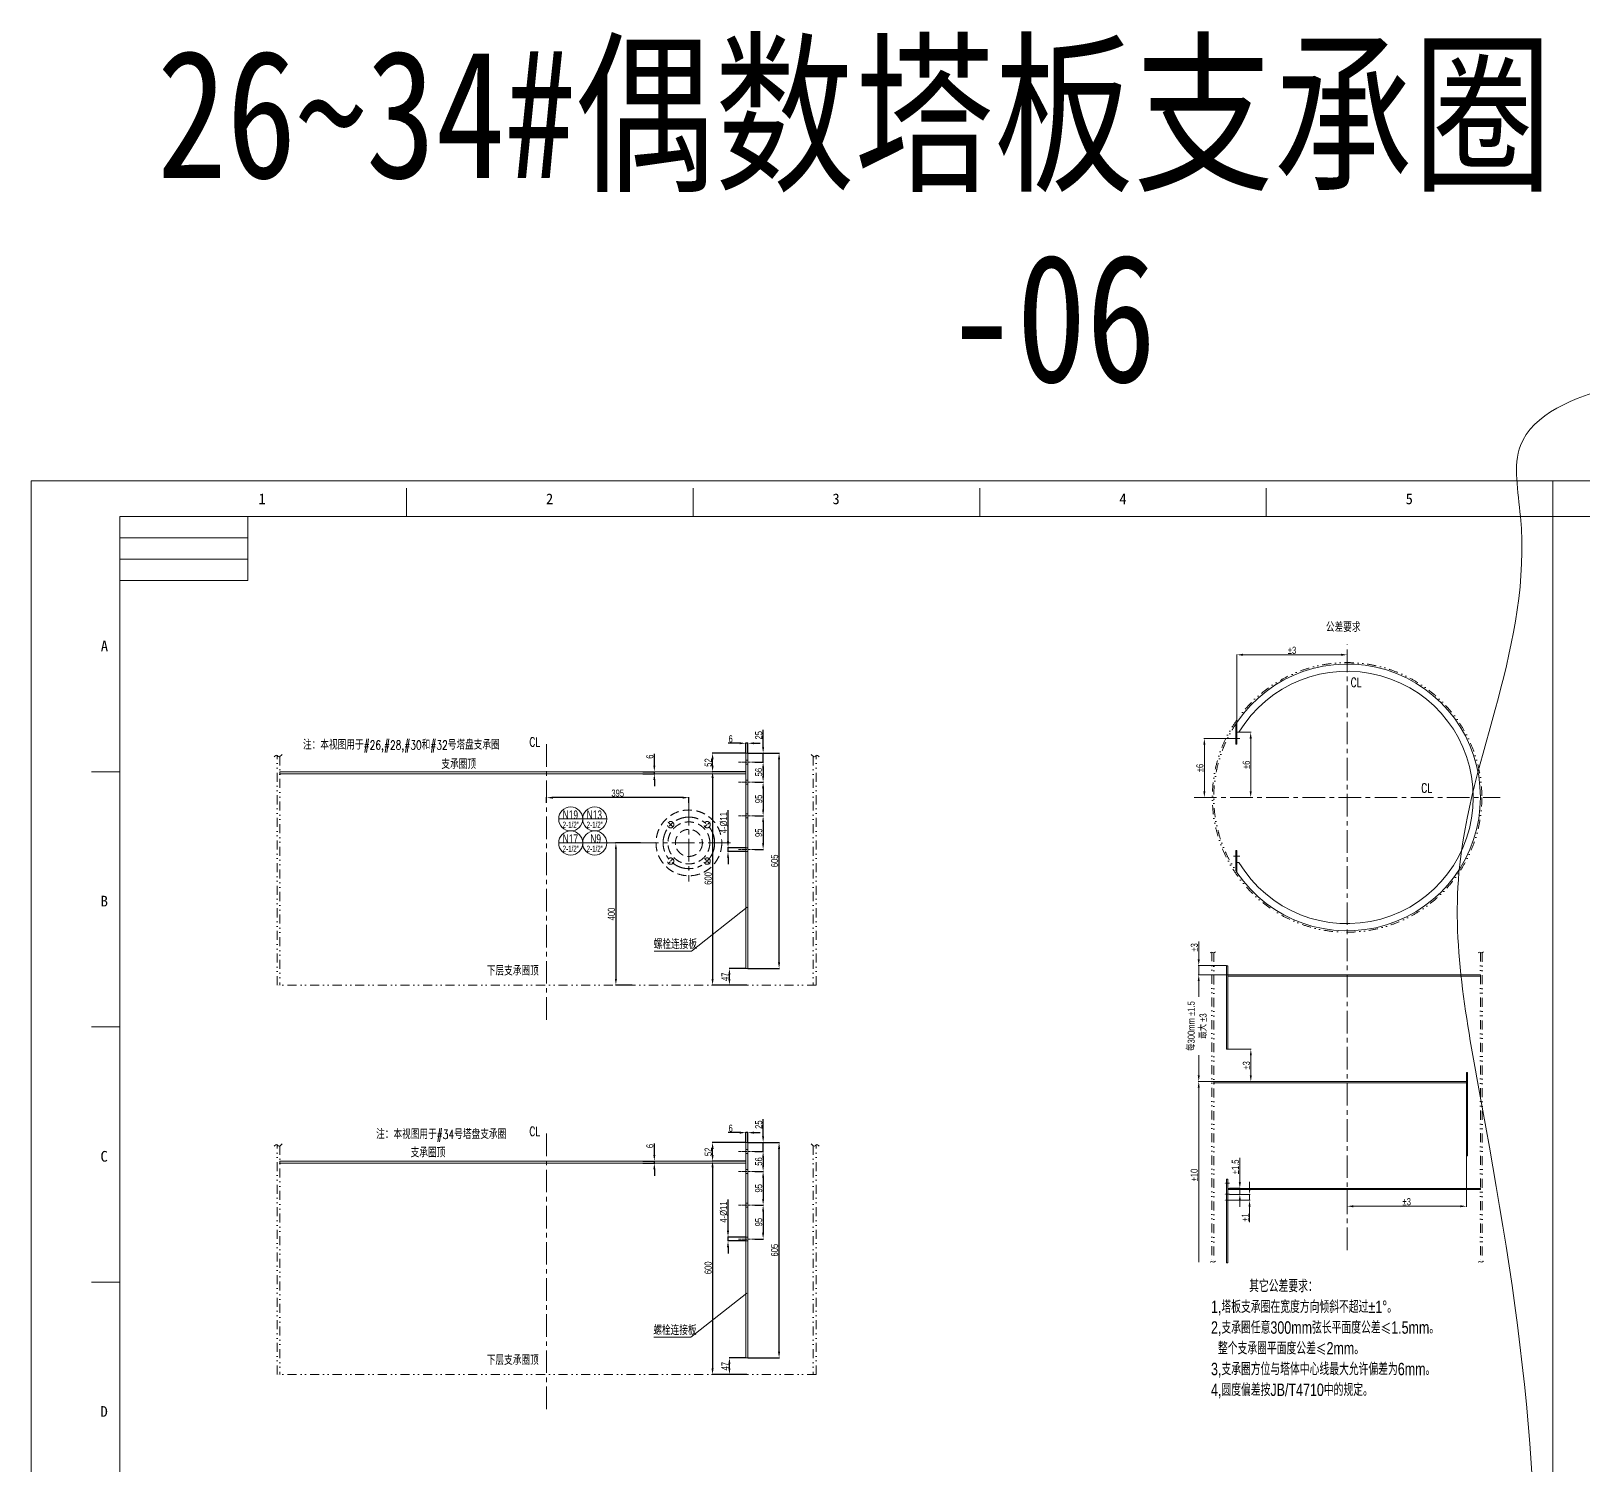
# Model space of a CAD drawing. Header units: millimetres. Extents: x 8160 to 405605, y -30951 to 80400.
# Drawn here: x 205958 to 223428, y 21852 to 37989 of the extents above; entities that cross this region are included whole.
import ezdxf

# ---------------------------------------------------------------- set-up
doc = ezdxf.new("R2010")
doc.units = ezdxf.units.MM
for name, pattern in [('CENTER', [50.8, 31.75, -6.35, 6.35, -6.35]), ('DIVIDE', [31.75, 12.7, -6.35, 0, -6.35, 0, -6.35]), ('HIDDEN', [9.525, 6.35, -3.175])]:
    doc.linetypes.add(name, pattern=pattern)
doc.layers.get('0').update_dxf_attribs({"lineweight": 13})
doc.layers.get('Defpoints').update_dxf_attribs({"lineweight": 13})
for name, color, linetype, lineweight in [('CENTER', 1, 'CENTER', 13), ('DIM', 7, 'Continuous', 13), ('DIVIDE', 3, 'DIVIDE', 13), ('HIDDEN', 6, 'HIDDEN', 13), ('PROFILE', 4, 'Continuous', 15), ('SEE', 2, 'Continuous', 13), ('table_o', 161, 'Continuous', 13)]:
    doc.layers.add(name, color=color, linetype=linetype, lineweight=lineweight)
doc.styles.add('HZ', font='txt.shx', dxfattribs={"width": 0.75, "bigfont": 'tcc_hzdx.shx'})
doc.styles.add('HZDX', font='tcc_simp.shx', dxfattribs={"width": 0.8, "height": 80, "bigfont": 'hzdx.shx'})
doc.styles.add('TCC', font='tcc_simp.shx', dxfattribs={"width": 0.75, "bigfont": 'tcc_hzdx.shx'})
doc.styles.add('图签', font='SimSun.ttf', dxfattribs={"height": 3})
doc.dimstyles.new('uni', dxfattribs={"dimtxt": 90, "dimasz": 70, "dimexe": 5, "dimexo": 0.625, "dimgap": 10, "dimtad": 1, "dimdec": 0, "dimdsep": 46, "dimtxsty": 'HZDX', "dimcen": 2.5, "dimadec": 0, "dimazin": 0, "dimtfac": 1, "dimtdec": 0, "dimtmove": 0, "dimatfit": 3, "dimfxl": 0, "dimarcsym": 0})

# ---------------------------------------------------------------- blocks, each defined once
blk = doc.blocks.new('*D138')
at = {"layer": 'Defpoints', "color": 0}
for p in [(213625, 29867), (213998, 29867), (214001, 29659)]:
    blk.add_point(p, dxfattribs=at)
at = {"layer": 'DIM', "color": 0, "lineweight": -2}
for p, q in [((213998, 29867), (213620, 29867)), ((213625, 29729), (213625, 29797)), ((214000, 29659), (213620, 29659))]:
    blk.add_line(p, q, dxfattribs=at)
at = {"layer": 'DIM', "color": 0}
for points in [[(213613, 29797), (213637, 29797), (213625, 29867)], [(213613, 29729), (213637, 29729), (213625, 29659)]]:
    blk.add_solid(points, dxfattribs=at)
at = {"layer": 'DIM', "color": 0, "insert": (213575, 29763), "char_height": 80, "attachment_point": 5, "rotation": 90, "style": 'HZDX'}
blk.add_mtext('52', dxfattribs=at)
blk = doc.blocks.new('*D136')
at = {"layer": 'Defpoints', "color": 0}
for p in [(213998, 29659), (213625, 27259), (213998, 27259)]:
    blk.add_point(p, dxfattribs=at)
at = {"layer": 'DIM', "color": 0, "lineweight": -2}
for p, q in [((213998, 29659), (213620, 29659)), ((213625, 29589), (213625, 27329)), ((213998, 27259), (213620, 27259))]:
    blk.add_line(p, q, dxfattribs=at)
at = {"layer": 'DIM', "color": 0}
for points in [[(213613, 29589), (213637, 29589), (213625, 29659)], [(213613, 27329), (213637, 27329), (213625, 27259)]]:
    blk.add_solid(points, dxfattribs=at)
at = {"layer": 'DIM', "color": 0, "insert": (213575, 28459), "char_height": 80, "attachment_point": 5, "rotation": 90, "style": 'HZDX'}
blk.add_mtext('600', dxfattribs=at)
blk = doc.blocks.new('*D139')
at = {"layer": 'Defpoints', "color": 0}
for p in [(214022, 29867), (214098, 29767), (214194, 29867)]:
    blk.add_point(p, dxfattribs=at)
at = {"layer": 'DIM', "color": 0, "lineweight": -2}
for p, q in [((214194, 29937), (214194, 30131)), ((214023, 29867), (214199, 29867)), ((214099, 29767), (214199, 29767)), ((214194, 29767), (214194, 29867)), ((214194, 29697), (214194, 29627))]:
    blk.add_line(p, q, dxfattribs=at)
at = {"layer": 'DIM', "color": 0}
for points in [[(214182, 29937), (214205, 29937), (214194, 29867)], [(214182, 29697), (214205, 29697), (214194, 29767)]]:
    blk.add_solid(points, dxfattribs=at)
at = {"layer": 'DIM', "color": 0, "insert": (214144, 30069), "char_height": 80, "attachment_point": 5, "rotation": 90, "style": 'HZDX'}
blk.add_mtext('25', dxfattribs=at)
blk = doc.blocks.new('*D140')
at = {"layer": 'Defpoints', "color": 0}
for p in [(214098, 29767), (214098, 29543), (214194, 29543)]:
    blk.add_point(p, dxfattribs=at)
at = {"layer": 'DIM', "color": 0, "lineweight": -2}
for p, q in [((214099, 29767), (214199, 29767)), ((214099, 29543), (214199, 29543)), ((214194, 29697), (214194, 29613))]:
    blk.add_line(p, q, dxfattribs=at)
at = {"layer": 'DIM', "color": 0}
for points in [[(214182, 29697), (214205, 29697), (214194, 29767)], [(214182, 29613), (214205, 29613), (214194, 29543)]]:
    blk.add_solid(points, dxfattribs=at)
at = {"layer": 'DIM', "color": 0, "insert": (214144, 29655), "char_height": 80, "attachment_point": 5, "rotation": 90, "style": 'HZDX'}
blk.add_mtext('56', dxfattribs=at)
blk = doc.blocks.new('*D141')
at = {"layer": 'Defpoints', "color": 0}
for p in [(214098, 29543), (214098, 29163), (214194, 29163)]:
    blk.add_point(p, dxfattribs=at)
at = {"layer": 'DIM', "color": 0, "lineweight": -2}
for p, q in [((214099, 29543), (214199, 29543)), ((214194, 29473), (214194, 29233)), ((214099, 29163), (214199, 29163))]:
    blk.add_line(p, q, dxfattribs=at)
at = {"layer": 'DIM', "color": 0}
for points in [[(214182, 29473), (214205, 29473), (214194, 29543)], [(214182, 29233), (214205, 29233), (214194, 29163)]]:
    blk.add_solid(points, dxfattribs=at)
at = {"layer": 'DIM', "color": 0, "insert": (214144, 29353), "char_height": 80, "attachment_point": 5, "rotation": 90, "style": 'HZDX'}
blk.add_mtext('95', dxfattribs=at)
blk = doc.blocks.new('*D142')
at = {"layer": 'Defpoints', "color": 0}
for p in [(213799, 28805), (213998, 28805), (213998, 28761)]:
    blk.add_point(p, dxfattribs=at)
at = {"layer": 'DIM', "color": 0, "lineweight": -2}
for p, q in [((213799, 28875), (213799, 29227)), ((213998, 28805), (213794, 28805)), ((213998, 28761), (213794, 28761)), ((213799, 28761), (213799, 28805)), ((213799, 28691), (213799, 28621))]:
    blk.add_line(p, q, dxfattribs=at)
at = {"layer": 'DIM', "color": 0}
for points in [[(213787, 28875), (213810, 28875), (213799, 28805)], [(213787, 28691), (213810, 28691), (213799, 28761)]]:
    blk.add_solid(points, dxfattribs=at)
at = {"layer": 'DIM', "color": 0, "insert": (213749, 29086), "char_height": 80, "attachment_point": 5, "rotation": 90, "style": 'HZDX'}
blk.add_mtext('4-%%C11', dxfattribs=at)
blk = doc.blocks.new('*D143')
at = {"layer": 'Defpoints', "color": 0}
for p in [(212838, 29659), (212838, 29635), (212970, 29659)]:
    blk.add_point(p, dxfattribs=at)
at = {"layer": 'DIM', "color": 0, "lineweight": -2}
for p, q in [((212970, 29729), (212970, 29859)), ((212839, 29659), (212975, 29659)), ((212839, 29635), (212975, 29635)), ((212970, 29635), (212970, 29659)), ((212970, 29565), (212970, 29495))]:
    blk.add_line(p, q, dxfattribs=at)
at = {"layer": 'DIM', "color": 0}
for points in [[(212958, 29729), (212981, 29729), (212970, 29659)], [(212958, 29565), (212981, 29565), (212970, 29635)]]:
    blk.add_solid(points, dxfattribs=at)
at = {"layer": 'DIM', "color": 0, "insert": (212920, 29829), "char_height": 80, "attachment_point": 5, "rotation": 90, "style": 'HZDX'}
blk.add_mtext('6', dxfattribs=at)
blk = doc.blocks.new('*D144')
at = {"layer": 'Defpoints', "color": 0}
for p in [(214098, 29163), (214098, 28783), (214194, 28783)]:
    blk.add_point(p, dxfattribs=at)
at = {"layer": 'DIM', "color": 0, "lineweight": -2}
for p, q in [((214099, 29163), (214199, 29163)), ((214194, 29093), (214194, 28853)), ((214099, 28783), (214199, 28783))]:
    blk.add_line(p, q, dxfattribs=at)
at = {"layer": 'DIM', "color": 0}
for points in [[(214182, 29093), (214205, 29093), (214194, 29163)], [(214182, 28853), (214205, 28853), (214194, 28783)]]:
    blk.add_solid(points, dxfattribs=at)
at = {"layer": 'DIM', "color": 0, "insert": (214144, 28973), "char_height": 80, "attachment_point": 5, "rotation": 90, "style": 'HZDX'}
blk.add_mtext('95', dxfattribs=at)
blk = doc.blocks.new('*D151')
at = {"layer": 'Defpoints', "color": 0}
for p in [(213815, 27447), (213998, 27447), (214012, 27259)]:
    blk.add_point(p, dxfattribs=at)
at = {"layer": 'DIM', "color": 0, "lineweight": -2}
for p, q in [((213998, 27447), (213810, 27447)), ((214012, 27259), (213810, 27259)), ((213815, 27329), (213815, 27377))]:
    blk.add_line(p, q, dxfattribs=at)
at = {"layer": 'DIM', "color": 0}
for points in [[(213803, 27377), (213826, 27377), (213815, 27447)], [(213803, 27329), (213826, 27329), (213815, 27259)]]:
    blk.add_solid(points, dxfattribs=at)
at = {"layer": 'DIM', "color": 0, "insert": (213765, 27353), "char_height": 80, "attachment_point": 5, "rotation": 90, "style": 'HZDX'}
blk.add_mtext('47', dxfattribs=at)
blk = doc.blocks.new('*D153')
at = {"layer": 'Defpoints', "color": 0}
for p in [(214022, 29867), (214373, 29867), (214022, 27447)]:
    blk.add_point(p, dxfattribs=at)
at = {"layer": 'DIM', "color": 0, "lineweight": -2}
for p, q in [((214023, 29867), (214378, 29867)), ((214373, 27517), (214373, 29797)), ((214023, 27447), (214378, 27447))]:
    blk.add_line(p, q, dxfattribs=at)
at = {"layer": 'DIM', "color": 0}
for points in [[(214361, 29797), (214385, 29797), (214373, 29867)], [(214361, 27517), (214385, 27517), (214373, 27447)]]:
    blk.add_solid(points, dxfattribs=at)
at = {"layer": 'DIM', "color": 0, "insert": (214323, 28657), "char_height": 80, "attachment_point": 5, "rotation": 90, "style": 'HZDX'}
blk.add_mtext('605', dxfattribs=at)
blk = doc.blocks.new('*D172')
at = {"layer": 'Defpoints', "color": 0}
for p in [(213998, 29979), (213998, 29867), (214022, 29867)]:
    blk.add_point(p, dxfattribs=at)
at = {"layer": 'DIM', "color": 0, "lineweight": -2}
for p, q in [((213928, 29979), (213799, 29979)), ((213998, 29868), (213998, 29984)), ((214022, 29979), (213998, 29979)), ((214022, 29868), (214022, 29984)), ((214092, 29979), (214162, 29979))]:
    blk.add_line(p, q, dxfattribs=at)
at = {"layer": 'DIM', "color": 0}
for points in [[(213928, 29991), (213928, 29968), (213998, 29979)], [(214092, 29991), (214092, 29968), (214022, 29979)]]:
    blk.add_solid(points, dxfattribs=at)
at = {"layer": 'DIM', "color": 0, "insert": (213829, 30029), "char_height": 80, "attachment_point": 5, "style": 'HZDX'}
blk.add_mtext('6', dxfattribs=at)
blk = doc.blocks.new('*D698')
at = {"layer": 'Defpoints', "color": 0}
for p in [(88556, 9970), (89796, 9882), (88556, 9210)]:
    blk.add_point(p, dxfattribs=at)
at = {"layer": 'DIM', "color": 0, "lineweight": -2}
for p, q in [((88556, 9211), (88556, 9975)), ((89726, 9970), (88626, 9970)), ((89796, 9882), (89796, 9975))]:
    blk.add_line(p, q, dxfattribs=at)
at = {"layer": 'DIM', "color": 0}
for points in [[(88626, 9982), (88626, 9958), (88556, 9970)], [(89726, 9982), (89726, 9958), (89796, 9970)]]:
    blk.add_solid(points, dxfattribs=at)
at = {"layer": 'DIM', "color": 0, "insert": (89176, 10020), "char_height": 80, "attachment_point": 5, "style": 'HZDX'}
blk.add_mtext('%%p3', dxfattribs=at)
blk = doc.blocks.new('*D699')
at = {"layer": 'Defpoints', "color": 0}
for p in [(88579, 9098), (88579, 8366), (88711, 8366)]:
    blk.add_point(p, dxfattribs=at)
at = {"layer": 'DIM', "color": 0, "lineweight": -2}
for p, q in [((88580, 9098), (88716, 9098)), ((88711, 9028), (88711, 8436)), ((88580, 8366), (88716, 8366))]:
    blk.add_line(p, q, dxfattribs=at)
at = {"layer": 'DIM', "color": 0}
for points in [[(88699, 9028), (88723, 9028), (88711, 9098)], [(88699, 8436), (88723, 8436), (88711, 8366)]]:
    blk.add_solid(points, dxfattribs=at)
at = {"layer": 'DIM', "color": 0, "insert": (88661, 8732), "char_height": 80, "attachment_point": 5, "rotation": 90, "style": 'HZDX'}
blk.add_mtext('%%p6', dxfattribs=at)
blk = doc.blocks.new('*D700')
at = {"layer": 'Defpoints', "color": 0}
for p in [(88517, 9028), (88190, 8366), (88280, 8366)]:
    blk.add_point(p, dxfattribs=at)
at = {"layer": 'DIM', "color": 0, "lineweight": -2}
for p, q in [((88516, 9028), (88185, 9028)), ((88190, 8958), (88190, 8436)), ((88279, 8366), (88185, 8366))]:
    blk.add_line(p, q, dxfattribs=at)
at = {"layer": 'DIM', "color": 0}
for points in [[(88178, 8958), (88202, 8958), (88190, 9028)], [(88178, 8436), (88202, 8436), (88190, 8366)]]:
    blk.add_solid(points, dxfattribs=at)
at = {"layer": 'DIM', "color": 0, "insert": (88140, 8697), "char_height": 80, "attachment_point": 5, "rotation": 90, "style": 'HZDX'}
blk.add_mtext('%%p6', dxfattribs=at)
blk = doc.blocks.new('*D701')
at = {"layer": 'Defpoints', "color": 0}
for p in [(88127, 6474), (88441, 6474), (88453, 6370)]:
    blk.add_point(p, dxfattribs=at)
at = {"layer": 'DIM', "color": 0, "lineweight": -2}
for p, q in [((88127, 6544), (88127, 6745)), ((88440, 6474), (88122, 6474)), ((88127, 6370), (88127, 6474)), ((88452, 6370), (88122, 6370)), ((88127, 6300), (88127, 6230))]:
    blk.add_line(p, q, dxfattribs=at)
at = {"layer": 'DIM', "color": 0}
for points in [[(88115, 6544), (88138, 6544), (88127, 6474)], [(88115, 6300), (88138, 6300), (88127, 6370)]]:
    blk.add_solid(points, dxfattribs=at)
at = {"layer": 'DIM', "color": 0, "insert": (88077, 6679), "char_height": 80, "attachment_point": 5, "rotation": 90, "style": 'HZDX'}
blk.add_mtext('%%P3', dxfattribs=at)
blk = doc.blocks.new('*D702')
at = {"layer": 'Defpoints', "color": 0}
for p in [(88453, 6370), (88127, 5170), (88296, 5170)]:
    blk.add_point(p, dxfattribs=at)
at = {"layer": 'DIM', "color": 0, "lineweight": -2}
for p, q in [((88452, 6370), (88122, 6370)), ((88127, 6300), (88127, 6124)), ((88127, 5240), (88127, 5467)), ((88295, 5170), (88122, 5170))]:
    blk.add_line(p, q, dxfattribs=at)
at = {"layer": 'DIM', "color": 0}
for points in [[(88115, 6300), (88138, 6300), (88127, 6370)], [(88115, 5240), (88138, 5240), (88127, 5170)]]:
    blk.add_solid(points, dxfattribs=at)
at = {"layer": 'DIM', "color": 0, "insert": (88109, 5795), "char_height": 80, "attachment_point": 5, "rotation": 90, "style": 'HZDX'}
blk.add_mtext('每300mm %%P1.5\\P最大 %%p3', dxfattribs=at)
blk = doc.blocks.new('*D703')
at = {"layer": 'Defpoints', "color": 0}
for p in [(88453, 5534), (88453, 5170), (88713, 5170)]:
    blk.add_point(p, dxfattribs=at)
at = {"layer": 'DIM', "color": 0, "lineweight": -2}
for p, q in [((88454, 5534), (88718, 5534)), ((88713, 5464), (88713, 5240)), ((88454, 5170), (88718, 5170))]:
    blk.add_line(p, q, dxfattribs=at)
at = {"layer": 'DIM', "color": 0}
for points in [[(88701, 5464), (88724, 5464), (88713, 5534)], [(88701, 5240), (88724, 5240), (88713, 5170)]]:
    blk.add_solid(points, dxfattribs=at)
at = {"layer": 'DIM', "color": 0, "insert": (88663, 5352), "char_height": 80, "attachment_point": 5, "rotation": 90, "style": 'HZDX'}
blk.add_mtext('%%p3', dxfattribs=at)
blk = doc.blocks.new('*D704')
at = {"layer": 'Defpoints', "color": 0}
for p in [(91139, 4334), (89796, 3958), (91139, 3768)]:
    blk.add_point(p, dxfattribs=at)
at = {"layer": 'DIM', "color": 0, "lineweight": -2}
for p, q in [((91139, 4333), (91139, 3763)), ((89796, 3957), (89796, 3763)), ((89866, 3768), (91069, 3768))]:
    blk.add_line(p, q, dxfattribs=at)
at = {"layer": 'DIM', "color": 0}
for points in [[(89866, 3779), (89866, 3756), (89796, 3768)], [(91069, 3779), (91069, 3756), (91139, 3768)]]:
    blk.add_solid(points, dxfattribs=at)
at = {"layer": 'DIM', "color": 0, "insert": (90467, 3818), "char_height": 80, "attachment_point": 5, "style": 'HZDX'}
blk.add_mtext('%%p3', dxfattribs=at)
blk = doc.blocks.new('*D705')
at = {"layer": 'Defpoints', "color": 0}
for p in [(88473, 3970), (88473, 3902), (88589, 3970)]:
    blk.add_point(p, dxfattribs=at)
at = {"layer": 'DIM', "color": 0, "lineweight": -2}
for p, q in [((88589, 4040), (88589, 4313)), ((88473, 3970), (88594, 3970)), ((88473, 3902), (88594, 3902)), ((88589, 3902), (88589, 3970)), ((88589, 3832), (88589, 3762))]:
    blk.add_line(p, q, dxfattribs=at)
at = {"layer": 'DIM', "color": 0}
for points in [[(88577, 4040), (88601, 4040), (88589, 3970)], [(88577, 3832), (88601, 3832), (88589, 3902)]]:
    blk.add_solid(points, dxfattribs=at)
at = {"layer": 'DIM', "color": 0, "insert": (88539, 4211), "char_height": 80, "attachment_point": 5, "rotation": 90, "style": 'HZDX'}
blk.add_mtext('%%p1.5', dxfattribs=at)
blk = doc.blocks.new('*D697')
at = {"layer": 'Defpoints', "color": 0}
for p in [(88473, 3902), (88473, 3835), (88699, 3835)]:
    blk.add_point(p, dxfattribs=at)
at = {"layer": 'DIM', "color": 0, "lineweight": -2}
for p, q in [((88699, 3972), (88699, 4042)), ((88474, 3902), (88704, 3902)), ((88699, 3902), (88699, 3835)), ((88473, 3835), (88704, 3835)), ((88699, 3765), (88699, 3589))]:
    blk.add_line(p, q, dxfattribs=at)
at = {"layer": 'DIM', "color": 0}
for points in [[(88687, 3972), (88710, 3972), (88699, 3902)], [(88687, 3765), (88710, 3765), (88699, 3835)]]:
    blk.add_solid(points, dxfattribs=at)
at = {"layer": 'DIM', "color": 0, "insert": (88649, 3642), "char_height": 80, "attachment_point": 5, "rotation": 90, "style": 'HZDX'}
blk.add_mtext('%%p1', dxfattribs=at)
blk = doc.blocks.new('*D706')
at = {"layer": 'Defpoints', "color": 0}
for p in [(88296, 5170), (88127, 3139), (88296, 3139)]:
    blk.add_point(p, dxfattribs=at)
at = {"layer": 'DIM', "color": 0, "lineweight": -2}
for p, q in [((88295, 5170), (88122, 5170)), ((88127, 5100), (88127, 3139))]:
    blk.add_line(p, q, dxfattribs=at)
at = {"layer": 'DIM', "color": 0}
blk.add_solid([(88115, 5100), (88138, 5100), (88127, 5170)], dxfattribs=at)
at = {"layer": 'DIM', "color": 0, "insert": (88077, 4119), "char_height": 80, "attachment_point": 5, "rotation": 90, "style": 'HZDX'}
blk.add_mtext('%%p10', dxfattribs=at)
blk = doc.blocks.new('_None')
blk = doc.blocks.new('*D195')
at = {"layer": 'Defpoints', "color": 0}
for p in [(211758, 29368), (211758, 29310), (213358, 29310)]:
    blk.add_point(p, dxfattribs=at)
at = {"layer": 'DIM', "color": 0, "lineweight": -2}
for p, q in [((211758, 29311), (211758, 29373)), ((213288, 29368), (211828, 29368)), ((213358, 29311), (213358, 29373))]:
    blk.add_line(p, q, dxfattribs=at)
at = {"layer": 'DIM', "color": 0}
for points in [[(211828, 29379), (211828, 29356), (211758, 29368)], [(213288, 29379), (213288, 29356), (213358, 29368)]]:
    blk.add_solid(points, dxfattribs=at)
at = {"layer": 'DIM', "color": 0, "insert": (212558, 29418), "char_height": 80, "attachment_point": 5, "style": 'HZDX'}
blk.add_mtext('395', dxfattribs=at)
blk = doc.blocks.new('*D196')
at = {"layer": 'Defpoints', "color": 0}
for p in [(212816, 28859), (212537, 27259), (212723, 27259)]:
    blk.add_point(p, dxfattribs=at)
at = {"layer": 'DIM', "color": 0, "lineweight": -2}
for p, q in [((212815, 28859), (212532, 28859)), ((212537, 28789), (212537, 27329)), ((212722, 27259), (212532, 27259))]:
    blk.add_line(p, q, dxfattribs=at)
at = {"layer": 'DIM', "color": 0}
for points in [[(212526, 28789), (212549, 28789), (212537, 28859)], [(212526, 27329), (212549, 27329), (212537, 27259)]]:
    blk.add_solid(points, dxfattribs=at)
at = {"layer": 'DIM', "color": 0, "insert": (212487, 28059), "char_height": 80, "attachment_point": 5, "rotation": 90, "style": 'HZDX'}
blk.add_mtext('400', dxfattribs=at)
blk = doc.blocks.new('*D200')
at = {"layer": 'Defpoints', "color": 0}
for p in [(213625, 25488), (213998, 25488), (214001, 25280)]:
    blk.add_point(p, dxfattribs=at)
at = {"layer": 'DIM', "color": 0, "lineweight": -2}
for p, q in [((213998, 25488), (213620, 25488)), ((213625, 25350), (213625, 25418)), ((214000, 25280), (213620, 25280))]:
    blk.add_line(p, q, dxfattribs=at)
at = {"layer": 'DIM', "color": 0}
for points in [[(213613, 25418), (213637, 25418), (213625, 25488)], [(213613, 25350), (213637, 25350), (213625, 25280)]]:
    blk.add_solid(points, dxfattribs=at)
at = {"layer": 'DIM', "color": 0, "insert": (213575, 25384), "char_height": 80, "attachment_point": 5, "rotation": 90, "style": 'HZDX'}
blk.add_mtext('52', dxfattribs=at)
blk = doc.blocks.new('*D201')
at = {"layer": 'Defpoints', "color": 0}
for p in [(213998, 25280), (213625, 22880), (213998, 22880)]:
    blk.add_point(p, dxfattribs=at)
at = {"layer": 'DIM', "color": 0, "lineweight": -2}
for p, q in [((213998, 25280), (213620, 25280)), ((213625, 25210), (213625, 22950)), ((213998, 22880), (213620, 22880))]:
    blk.add_line(p, q, dxfattribs=at)
at = {"layer": 'DIM', "color": 0}
for points in [[(213613, 25210), (213637, 25210), (213625, 25280)], [(213613, 22950), (213637, 22950), (213625, 22880)]]:
    blk.add_solid(points, dxfattribs=at)
at = {"layer": 'DIM', "color": 0, "insert": (213575, 24080), "char_height": 80, "attachment_point": 5, "rotation": 90, "style": 'HZDX'}
blk.add_mtext('600', dxfattribs=at)
blk = doc.blocks.new('*D207')
at = {"layer": 'Defpoints', "color": 0}
for p in [(214022, 25488), (214098, 25388), (214194, 25488)]:
    blk.add_point(p, dxfattribs=at)
at = {"layer": 'DIM', "color": 0, "lineweight": -2}
for p, q in [((214194, 25558), (214194, 25751)), ((214023, 25488), (214199, 25488)), ((214099, 25388), (214199, 25388)), ((214194, 25388), (214194, 25488)), ((214194, 25318), (214194, 25248))]:
    blk.add_line(p, q, dxfattribs=at)
at = {"layer": 'DIM', "color": 0}
for points in [[(214182, 25558), (214205, 25558), (214194, 25488)], [(214182, 25318), (214205, 25318), (214194, 25388)]]:
    blk.add_solid(points, dxfattribs=at)
at = {"layer": 'DIM', "color": 0, "insert": (214144, 25690), "char_height": 80, "attachment_point": 5, "rotation": 90, "style": 'HZDX'}
blk.add_mtext('25', dxfattribs=at)
blk = doc.blocks.new('*D203')
at = {"layer": 'Defpoints', "color": 0}
for p in [(214098, 25388), (214098, 25164), (214194, 25164)]:
    blk.add_point(p, dxfattribs=at)
at = {"layer": 'DIM', "color": 0, "lineweight": -2}
for p, q in [((214099, 25388), (214199, 25388)), ((214099, 25164), (214199, 25164)), ((214194, 25318), (214194, 25234))]:
    blk.add_line(p, q, dxfattribs=at)
at = {"layer": 'DIM', "color": 0}
for points in [[(214182, 25318), (214205, 25318), (214194, 25388)], [(214182, 25234), (214205, 25234), (214194, 25164)]]:
    blk.add_solid(points, dxfattribs=at)
at = {"layer": 'DIM', "color": 0, "insert": (214144, 25276), "char_height": 80, "attachment_point": 5, "rotation": 90, "style": 'HZDX'}
blk.add_mtext('56', dxfattribs=at)
blk = doc.blocks.new('*D204')
at = {"layer": 'Defpoints', "color": 0}
for p in [(214098, 25164), (214098, 24784), (214194, 24784)]:
    blk.add_point(p, dxfattribs=at)
at = {"layer": 'DIM', "color": 0, "lineweight": -2}
for p, q in [((214099, 25164), (214199, 25164)), ((214194, 25094), (214194, 24854)), ((214099, 24784), (214199, 24784))]:
    blk.add_line(p, q, dxfattribs=at)
at = {"layer": 'DIM', "color": 0}
for points in [[(214182, 25094), (214205, 25094), (214194, 25164)], [(214182, 24854), (214205, 24854), (214194, 24784)]]:
    blk.add_solid(points, dxfattribs=at)
at = {"layer": 'DIM', "color": 0, "insert": (214144, 24974), "char_height": 80, "attachment_point": 5, "rotation": 90, "style": 'HZDX'}
blk.add_mtext('95', dxfattribs=at)
blk = doc.blocks.new('*D197')
at = {"layer": 'Defpoints', "color": 0}
for p in [(213799, 24426), (213998, 24426), (213998, 24382)]:
    blk.add_point(p, dxfattribs=at)
at = {"layer": 'DIM', "color": 0, "lineweight": -2}
for p, q in [((213799, 24496), (213799, 24848)), ((213998, 24426), (213794, 24426)), ((213998, 24382), (213794, 24382)), ((213799, 24382), (213799, 24426)), ((213799, 24312), (213799, 24242))]:
    blk.add_line(p, q, dxfattribs=at)
at = {"layer": 'DIM', "color": 0}
for points in [[(213787, 24496), (213810, 24496), (213799, 24426)], [(213787, 24312), (213810, 24312), (213799, 24382)]]:
    blk.add_solid(points, dxfattribs=at)
at = {"layer": 'DIM', "color": 0, "insert": (213749, 24707), "char_height": 80, "attachment_point": 5, "rotation": 90, "style": 'HZDX'}
blk.add_mtext('4-%%C11', dxfattribs=at)
blk = doc.blocks.new('*D198')
at = {"layer": 'Defpoints', "color": 0}
for p in [(212838, 25280), (212838, 25256), (212970, 25280)]:
    blk.add_point(p, dxfattribs=at)
at = {"layer": 'DIM', "color": 0, "lineweight": -2}
for p, q in [((212970, 25350), (212970, 25479)), ((212839, 25280), (212975, 25280)), ((212839, 25256), (212975, 25256)), ((212970, 25256), (212970, 25280)), ((212970, 25186), (212970, 25116))]:
    blk.add_line(p, q, dxfattribs=at)
at = {"layer": 'DIM', "color": 0}
for points in [[(212958, 25350), (212981, 25350), (212970, 25280)], [(212958, 25186), (212981, 25186), (212970, 25256)]]:
    blk.add_solid(points, dxfattribs=at)
at = {"layer": 'DIM', "color": 0, "insert": (212920, 25450), "char_height": 80, "attachment_point": 5, "rotation": 90, "style": 'HZDX'}
blk.add_mtext('6', dxfattribs=at)
blk = doc.blocks.new('*D205')
at = {"layer": 'Defpoints', "color": 0}
for p in [(214098, 24784), (214098, 24404), (214194, 24404)]:
    blk.add_point(p, dxfattribs=at)
at = {"layer": 'DIM', "color": 0, "lineweight": -2}
for p, q in [((214099, 24784), (214199, 24784)), ((214194, 24714), (214194, 24474)), ((214099, 24404), (214199, 24404))]:
    blk.add_line(p, q, dxfattribs=at)
at = {"layer": 'DIM', "color": 0}
for points in [[(214182, 24714), (214205, 24714), (214194, 24784)], [(214182, 24474), (214205, 24474), (214194, 24404)]]:
    blk.add_solid(points, dxfattribs=at)
at = {"layer": 'DIM', "color": 0, "insert": (214144, 24594), "char_height": 80, "attachment_point": 5, "rotation": 90, "style": 'HZDX'}
blk.add_mtext('95', dxfattribs=at)
blk = doc.blocks.new('*D199')
at = {"layer": 'Defpoints', "color": 0}
for p in [(213815, 23068), (213998, 23068), (214012, 22880)]:
    blk.add_point(p, dxfattribs=at)
at = {"layer": 'DIM', "color": 0, "lineweight": -2}
for p, q in [((213998, 23068), (213810, 23068)), ((213815, 22950), (213815, 22998)), ((214012, 22880), (213810, 22880))]:
    blk.add_line(p, q, dxfattribs=at)
at = {"layer": 'DIM', "color": 0}
for points in [[(213803, 22998), (213826, 22998), (213815, 23068)], [(213803, 22950), (213826, 22950), (213815, 22880)]]:
    blk.add_solid(points, dxfattribs=at)
at = {"layer": 'DIM', "color": 0, "insert": (213765, 22974), "char_height": 80, "attachment_point": 5, "rotation": 90, "style": 'HZDX'}
blk.add_mtext('47', dxfattribs=at)
blk = doc.blocks.new('*D202')
at = {"layer": 'Defpoints', "color": 0}
for p in [(214022, 25488), (214373, 25488), (214022, 23068)]:
    blk.add_point(p, dxfattribs=at)
at = {"layer": 'DIM', "color": 0, "lineweight": -2}
for p, q in [((214023, 25488), (214378, 25488)), ((214373, 23138), (214373, 25418)), ((214023, 23068), (214378, 23068))]:
    blk.add_line(p, q, dxfattribs=at)
at = {"layer": 'DIM', "color": 0}
for points in [[(214361, 25418), (214385, 25418), (214373, 25488)], [(214361, 23138), (214385, 23138), (214373, 23068)]]:
    blk.add_solid(points, dxfattribs=at)
at = {"layer": 'DIM', "color": 0, "insert": (214323, 24278), "char_height": 80, "attachment_point": 5, "rotation": 90, "style": 'HZDX'}
blk.add_mtext('605', dxfattribs=at)
blk = doc.blocks.new('*D206')
at = {"layer": 'Defpoints', "color": 0}
for p in [(213998, 25600), (213998, 25488), (214022, 25488)]:
    blk.add_point(p, dxfattribs=at)
at = {"layer": 'DIM', "color": 0, "lineweight": -2}
for p, q in [((213928, 25600), (213799, 25600)), ((213998, 25488), (213998, 25605)), ((214022, 25600), (213998, 25600)), ((214022, 25488), (214022, 25605)), ((214092, 25600), (214162, 25600))]:
    blk.add_line(p, q, dxfattribs=at)
at = {"layer": 'DIM', "color": 0}
for points in [[(213928, 25612), (213928, 25588), (213998, 25600)], [(214092, 25612), (214092, 25588), (214022, 25600)]]:
    blk.add_solid(points, dxfattribs=at)
at = {"layer": 'DIM', "color": 0, "insert": (213829, 25650), "char_height": 80, "attachment_point": 5, "style": 'HZDX'}
blk.add_mtext('6', dxfattribs=at)
blk = doc.blocks.new('btol-1')
at = {"layer": 'CENTER', "ltscale": 8}
for p, q in [((89795.7, 3273.8), (89795.7, 10087.5)), ((88074.1, 8365.9), (91517.4, 8365.9))]:
    blk.add_line(p, q, dxfattribs=at)
at = {"layer": 'CENTER'}
for p, q in [((88516.8, 9027.9), (88589.2, 9027.9)), ((88516.8, 7703.9), (88589.2, 7703.9)), ((88472.7, 4027.8), (88421.2, 4027.8)), ((88472.7, 3902.1), (88421.2, 3902.1)), ((88472.7, 3835.4), (88421.2, 3835.4))]:
    blk.add_line(p, q, dxfattribs=at)
at = {"layer": 'DIVIDE', "ltscale": 8}
for p, q in [((88275.7, 6624.8), (88275.7, 3145.6)), ((88295.7, 6618.5), (88295.7, 3139.3)), ((91295.7, 6622.6), (91295.7, 3143.5)), ((91315.7, 6620.1), (91315.7, 3140.9))]:
    blk.add_line(p, q, dxfattribs=at)
blk.add_circle((89795.7, 8365.9), 1516, dxfattribs=at)
blk.add_arc((89795.7, 8365.9), 1500, 145.75783, 214.24217, dxfattribs=at)
at = {"layer": 'PROFILE'}
for p, q in [((88543.7, 9192), (88543.7, 8963.9)), ((88543.7, 9192), (88555.7, 9192)), ((88555.7, 9209.9), (88555.7, 8963.9)), ((88555.7, 9097.9), (88578.9, 9097.9)), ((88543.7, 8963.9), (88555.7, 8963.9)), ((88543.7, 7767.9), (88555.7, 7767.9)), ((88543.7, 7539.7), (88543.7, 7767.9)), ((88555.7, 7521.8), (88555.7, 7767.9)), ((88543.7, 7539.7), (88555.7, 7539.7)), ((88555.7, 7633.9), (88578.9, 7633.9)), ((88440.9, 6473.5), (88440.9, 5533.5)), ((88452.9, 6473.5), (88440.9, 6473.5)), ((88452.9, 6473.5), (88452.9, 5533.5)), ((88452.9, 6369.5), (91295.7, 6369.5)), ((88452.9, 6357.5), (91295.7, 6357.5)), ((91295.7, 6357.5), (91295.7, 6369.5)), ((88452.9, 5533.5), (88440.9, 5533.5)), ((91138.6, 5273.5), (91138.6, 4733.5)), ((91138.6, 5273.5), (91150.6, 5273.5)), ((91150.6, 5273.5), (91150.6, 4733.5)), ((91138.6, 5169.5), (88295.7, 5169.5)), ((88295.7, 5157.5), (88295.7, 5169.5)), ((91138.6, 5157.5), (88295.7, 5157.5)), ((91138.7, 4735.6), (91138.6, 4333.5)), ((91150.6, 4733.5), (91150.6, 4333.5)), ((91138.6, 4333.5), (91150.6, 4333.5)), ((88440.9, 4073.5), (88440.9, 3133.5)), ((88452.9, 4073.5), (88440.9, 4073.5)), ((88452.9, 4073.5), (88452.9, 3133.5)), ((88452.9, 3969.5), (91295.7, 3969.5)), ((88452.9, 3957.5), (91295.7, 3957.5)), ((91295.7, 3957.5), (91295.7, 3969.5)), ((88452.9, 3133.5), (88440.9, 3133.5))]:
    blk.add_line(p, q, dxfattribs=at)
for radius, start, end in [(1500, 214.24217, 145.75783), (1420, 211.03041, 148.96959)]:
    blk.add_arc((89795.7, 8365.9), radius, start, end, dxfattribs=at)
at = {"layer": 'SEE'}
for points in [[(88256.2, 6619.1), (88271.5, 6625.4), (88293.8, 6618.4), (88315.4, 6630.3)], [(91270.4, 6619.1), (91285.7, 6625.4), (91308, 6618.4), (91329.6, 6630.3)], [(88256.2, 3140), (88271.5, 3146.3), (88293.8, 3139.3), (88315.4, 3151.1)], [(91270.4, 3140), (91285.7, 3146.3), (91308, 3139.3), (91329.6, 3151.1)]]:
    blk.add_spline(points, degree=3, dxfattribs=at)
at = {"insert": (88264.8, 2940.9), "char_height": 140, "width": 3591.964, "attachment_point": 1, "style": 'TCC'}
blk.add_mtext('{\\Ftcc_simp,hzdx|c134;           其它公差要求：\\P1,塔板支承圈在宽度方向倾斜不超过%%P1%%D。\\P2,支承圈任意300mm弦长平面度公差\\Ftxt|c0;\\H0.8333x;≤\\Ftcc_simp,hzdx|c134;\\H1.2x;1.5mm。\\P  整个支承圈平面度公差\\Ftxt|c0;\\H0.8333x;≤\\Ftcc_simp,hzdx|c134;\\H1.2x;2mm。\\P3,支承圈方位与塔体中心线最大允许偏差为6mm。\\P4,圆度偏差按JB/T4710中的规定。}', dxfattribs=at)
at = {"layer": 'DIM', "style": 'HZ', "width": 0.75}
for s, p in [('公差要求', (89557.3, 10227.7)), ('CL', (89835.6, 9610)), ('CL', (90629.4, 8422))]:
    blk.add_text(s, height=100, dxfattribs=at).set_placement(p)
at = {"layer": 'DIM'}
for base, p1, p2, picture, middle in [((88555.7, 9970.1), (89795.7, 9881.9), (88555.7, 9209.9), '*D698', (89175.7, 10020.1)), ((91138.6, 3767.8), (89795.7, 3957.5), (91138.6, 4333.5), '*D704', (90467.1, 3817.8))]:
    dim = blk.add_linear_dim(base=base, p1=p1, p2=p2, text='%%p3', dimstyle='uni', dxfattribs=at)
    dim.commit()
    dim.dimension.update_dxf_attribs({"geometry": picture, "text_midpoint": middle})
for base, p1, p2, text, picture, middle in [((88711, 8365.9), (88578.9, 9097.9), (88578.9, 8365.9), '%%p6', '*D699', (88661, 8731.9)), ((88189.8, 8365.9), (88516.8, 9027.9), (88279.7, 8365.9), '%%p6', '*D700', (88139.8, 8696.9)), ((88126.7, 6473.5), (88452.9, 6369.5), (88440.9, 6473.5), '%%P3', '*D701', (88076.7, 6679.2)), ((88712.8, 5169.5), (88452.9, 5533.5), (88452.9, 5169.5), '%%p3', '*D703', (88662.8, 5351.5)), ((88589.1, 3969.5), (88472.7, 3902.1), (88472.7, 3969.5), '%%p1.5', '*D705', (88539.1, 4211.4)), ((88698.8, 3835.4), (88473.3, 3902.1), (88472.7, 3835.4), '%%p1', '*D697', (88648.8, 3642.3))]:
    dim = blk.add_linear_dim(base=base, p1=p1, p2=p2, angle=90, text=text, dimstyle='uni', dxfattribs=at)
    dim.commit()
    dim.dimension.update_dxf_attribs({"geometry": picture, "text_midpoint": middle})
dim = blk.add_linear_dim(base=(88126.7, 5169.5), p1=(88452.9, 6369.5), p2=(88295.7, 5169.5), angle=90, text='每300mm %%P1.5\\P最大 %%p3', dimstyle='uni', override={"dimtmove": 2}, dxfattribs=at)
dim.commit()
dim.dimension.update_dxf_attribs({"geometry": '*D702', "text_midpoint": (88108.7, 5795.5), "dimtype": 160})
dim = blk.add_linear_dim(base=(88126.7, 3139.3), p1=(88295.7, 5169.5), p2=(88295.7, 3139.3), angle=90, text='%%p10', dimstyle='uni', override={"dimblk2": 'None', "dimsah": 1, "dimse2": 1}, dxfattribs=at)
dim.commit()
dim.dimension.update_dxf_attribs({"geometry": '*D706', "text_midpoint": (88076.7, 4119.4)})

msp = doc.modelspace()

# ---------------------------------------------------------------- linework, layer by layer
at = {"color": 7}
for p, q in [((239597.9, 32929.2), (205957.9, 32929.2)), ((205957.9, 32929.2), (205957.9, 9169.2)), ((210181.9, 32529.2), (210181.9, 32849.2)), ((213405.9, 32529.2), (213405.9, 32849.2)), ((216629.9, 32529.2), (216629.9, 32849.2)), ((219853.9, 32529.2), (219853.9, 32849.2)), ((223077.9, 32929.2), (223077.9, 32329.2)), ((206957.9, 32529.2), (208397.9, 32529.2)), ((206957.9, 32289.2), (206957.9, 32529.2)), ((206957.9, 32529.2), (208397.9, 32529.2)), ((206957.9, 31809.2), (206957.9, 32529.2)), ((239197.9, 32529.2), (206957.9, 32529.2)), ((206957.9, 32529.2), (206957.9, 9569.2)), ((208397.9, 32529.2), (208397.9, 32289.2)), ((208397.9, 32529.2), (208397.9, 31809.2)), ((208397.9, 32289.2), (206957.9, 32289.2)), ((206957.9, 32049.2), (208397.9, 32049.2)), ((206957.9, 31809.2), (206957.9, 32049.2)), ((208397.9, 32049.2), (208397.9, 31809.2)), ((208397.9, 31809.2), (206957.9, 31809.2)), ((206957.9, 29659.2), (206637.9, 29659.2)), ((206957.9, 26789.2), (206637.9, 26789.2)), ((206957.9, 23919.2), (206637.9, 23919.2))]:
    msp.add_line(p, q, dxfattribs=at)
at = {"layer": 'CENTER', "color": 7, "ltscale": 8}
for p, q in [((211758.5, 26869.9), (211758.5, 30005.7)), ((213358.5, 29310.1), (213358.5, 28426.2)), ((213828.4, 28858.9), (212433.5, 28858.9)), ((211758.5, 22490.7), (211758.5, 25626.5))]:
    msp.add_line(p, q, dxfattribs=at)
at = {"layer": 'CENTER', "color": 7}
for p, q in [((213916.2, 29766.9), (214098, 29766.9)), ((213916.2, 29542.9), (214098, 29542.9)), ((213182.9, 29034.5), (213119.8, 29097.6)), ((213534, 29034.5), (213597.1, 29097.6)), ((213916.2, 29162.9), (214098, 29162.9)), ((213182.9, 28683.4), (213119.8, 28620.3)), ((213534, 28683.4), (213597.1, 28620.3)), ((213916.2, 28782.9), (214098, 28782.9)), ((213916.2, 25387.8), (214098, 25387.8)), ((213916.2, 25163.8), (214098, 25163.8)), ((213916.2, 24783.8), (214098, 24783.8)), ((213916.2, 24403.8), (214098, 24403.8))]:
    msp.add_line(p, q, dxfattribs=at)
at = {"layer": 'CENTER', "color": 7, "ltscale": 8}
msp.add_circle((213358.5, 28858.9), 290, dxfattribs=at)
at = {"layer": 'DIM', "color": 7}
for p, q in [((213386.5, 27642.4), (214014.9, 28135)), ((212969.4, 27642.4), (213386.5, 27642.4)), ((213381.2, 23300.4), (214009.6, 23793.1)), ((212964.1, 23300.4), (213381.2, 23300.4))]:
    msp.add_line(p, q, dxfattribs=at)
at = {"layer": 'DIM', "color": 1}
msp.add_spline([(222018.4, 15813.8), (222777.9, 9169.2), (222131.5, 7174.1), (225466.7, 6891.7), (230497.7, 6778.8), (237733.4, 6496.5), (242934.1, 6948.2), (243499.3, 8868.1), (243612.4, 14402.1), (242538.4, 16943.1), (243786.7, 29342.9), (243156.6, 30042.3), (241511.3, 32315.2), (240526.1, 32975.8), (236925.7, 33958.7), (233705.2, 33993.6), (231394.9, 33923.7), (227929.4, 33958.7), (225329, 34181.5), (223763.8, 33993.6), (222713.6, 33329.3), (222713.6, 32529.2), (222021.3, 28524.1), (222283.3, 25884.9), (222748.9, 18798.7), (222099.9, 16081.9), (222007.2, 15804.1)], degree=3, dxfattribs=at)
at = {"layer": 'DIVIDE', "color": 7, "ltscale": 8}
for p, q in [((208726.5, 27258.9), (208726.5, 29843.3)), ((208758.5, 29832.1), (208758.5, 27258.9)), ((214758.5, 29832.1), (214758.5, 27258.9)), ((214790.5, 27258.9), (214790.5, 29843.3)), ((214790.5, 27258.9), (208726.5, 27258.9)), ((208726.5, 22879.8), (208726.5, 25464.2)), ((208758.5, 25452.9), (208758.5, 22879.8)), ((214758.5, 25452.9), (214758.5, 22879.8)), ((214790.5, 22879.8), (214790.5, 25464.2)), ((214790.5, 22879.8), (208726.5, 22879.8))]:
    msp.add_line(p, q, dxfattribs=at)
at = {"layer": 'HIDDEN', "color": 7, "ltscale": 16}
for centre, radius in [((213358.5, 28858.9), 370), ((213153.4, 29064), 36), ((213358.5, 28858.9), 236), ((213358.5, 28858.9), 152), ((213563.5, 29064), 36), ((213153.4, 28653.9), 36), ((213563.5, 28653.9), 36)]:
    msp.add_circle(centre, radius, dxfattribs=at)
at = {"layer": 'PROFILE', "color": 7}
for p, q in [((213998.5, 29866.9), (213998.5, 27446.9)), ((213998.5, 29866.9), (214022.5, 29866.9)), ((213998.5, 29788.9), (214022.5, 29788.9)), ((213998.5, 29744.9), (214022.5, 29744.9)), ((214022.5, 29866.9), (214022.5, 27446.9)), ((213998.5, 29658.9), (208758.5, 29658.9)), ((208758.5, 29634.9), (208758.5, 29658.9)), ((213998.5, 29634.9), (208758.5, 29634.9)), ((213998.5, 29564.9), (214022.5, 29564.9)), ((213998.5, 29520.9), (214022.5, 29520.9)), ((213998.5, 29184.9), (214022.5, 29184.9)), ((213998.5, 29140.9), (214022.5, 29140.9)), ((213998.5, 28804.9), (214022.5, 28804.9)), ((213998.5, 28760.9), (214022.5, 28760.9)), ((213998.5, 27446.9), (214022.5, 27446.9)), ((213998.5, 25487.8), (213998.5, 23067.8)), ((213998.5, 25487.8), (214022.5, 25487.8)), ((213998.5, 25409.8), (214022.5, 25409.8)), ((213998.5, 25365.8), (214022.5, 25365.8)), ((214022.5, 25487.8), (214022.5, 23067.8)), ((213998.5, 25279.8), (208758.5, 25279.8)), ((208758.5, 25255.8), (208758.5, 25279.8)), ((213998.5, 25255.8), (208758.5, 25255.8)), ((213998.5, 25185.8), (214022.5, 25185.8)), ((213998.5, 25141.8), (214022.5, 25141.8)), ((213998.5, 24805.8), (214022.5, 24805.8)), ((213998.5, 24761.8), (214022.5, 24761.8)), ((213998.5, 24425.8), (214022.5, 24425.8)), ((213998.5, 24381.8), (214022.5, 24381.8)), ((213998.5, 23067.8), (214022.5, 23067.8))]:
    msp.add_line(p, q, dxfattribs=at)
at = {"layer": 'SEE', "color": 7}
for p, q in [((211893.6, 29127.7), (212163.6, 29127.7)), ((212163.6, 29127.7), (212433.6, 29127.7)), ((211893.6, 28857.7), (212163.6, 28857.7)), ((212163.6, 28857.7), (212433.6, 28857.7))]:
    msp.add_line(p, q, dxfattribs=at)
for centre in [(212028.6, 29127.7), (212298.6, 29127.7), (212028.6, 28857.7), (212298.6, 28857.7)]:
    msp.add_circle(centre, 135, dxfattribs=at)
for points in [[(208692.1, 29825.7), (208726.2, 29843.5), (208738.1, 29831.6), (208784.1, 29852.4)], [(214824.8, 29825.7), (214790.7, 29843.5), (214778.8, 29831.6), (214732.8, 29852.4)], [(208692.1, 25446.5), (208726.2, 25464.3), (208738.1, 25452.4), (208784.1, 25473.2)], [(214824.8, 25446.5), (214790.7, 25464.3), (214778.8, 25452.4), (214732.8, 25473.2)]]:
    msp.add_spline(points, degree=3, dxfattribs=at)
at = {"layer": 'table_o', "color": 7}
msp.add_line((223077.9, 21049.2), (223077.9, 32529.2), dxfattribs=at)

# ---------------------------------------------------------------- block references
at = {"layer": 'DIM', "color": 7}
msp.add_blockref('btol-1', (130967.6, 21004.4), dxfattribs=at)

# ---------------------------------------------------------------- texts
at = {"color": 7, "style": '图签'}
for s, p in [('1', (208516.3, 32668.2)), ('2', (211751, 32668.2)), ('3', (214973.7, 32668.2)), ('4', (218201.7, 32668.2)), ('5', (221421.7, 32668.2)), ('A', (206742.7, 31014.2)), ('B', (206741.3, 28144.2)), ('C', (206738.7, 25274.2)), ('D', (206739.3, 22404.2))]:
    msp.add_text(s, height=120, dxfattribs=at).set_placement(p)
at = {"layer": 'DIM', "color": 7, "style": 'HZ', "width": 0.75}
for s, p in [('注：本视图用于#26,#28,#30和#32号塔盘支承圈', (209017.3, 29909.4)), ('CL', (211564.4, 29944)), ('支承圈顶', (210574.5, 29691.6)), ('螺栓连接板', (212963.4, 27666.9)), ('下层支承圈顶', (211085.1, 27368.1)), ('注：本视图用于#34号塔盘支承圈', (209839.9, 25530.2)), ('CL', (211564.4, 25564.9)), ('支承圈顶', (210228, 25323.6)), ('螺栓连接板', (212958.1, 23324.9)), ('下层支承圈顶', (211085.1, 22988.9))]:
    msp.add_text(s, height=100, dxfattribs=at).set_placement(p)
at = {"layer": 'SEE', "color": 7}
for s, height, style, width, p in [('26~34#偶数塔板支承圈', 1440, '图签', 0.8, (207374.7, 36337.2)), ('-06', 1440, '图签', 0.8, (216262.1, 34042.3)), ('N19', 100, 'HZDX', 0.7, (211939.6, 29123.6)), ('N13', 100, 'HZDX', 0.7, (212209.6, 29123.6)), ('2-1/2"', 70, 'HZDX', 0.6, (211937.4, 29027.7)), ('2-1/2"', 70, 'HZDX', 0.6, (212207.4, 29027.7)), ('2-1/2"', 70, 'HZDX', 0.6, (211937.4, 28757.7)), ('N17', 100, 'HZDX', 0.7, (211939.6, 28853.6)), ('2-1/2"', 70, 'HZDX', 0.6, (212207.4, 28757.7)), ('N9', 100, 'HZDX', 0.7, (212250, 28854.8))]:
    msp.add_text(s, height=height, dxfattribs=dict(at, style=style, width=width)).set_placement(p)

# ---------------------------------------------------------------- dimensions: what is measured, and where the dimension line sits
at = {"layer": 'DIM', "color": 7}
for base, p1, p2, angle, text, picture, middle in [((213998.5, 29979.3), (214022.5, 29866.9), (213998.5, 29866.9), 180, '6', '*D172', (213828.7, 30029.3)), ((214193.7, 29866.9), (214098, 29766.9), (214022.5, 29866.9), 90, '25', '*D139', (214143.7, 30068.7)), ((212969.8, 29658.9), (212838.1, 29634.9), (212838.1, 29658.9), 90, '6', '*D143', (212919.8, 29828.7)), ((213624.9, 29866.9), (214001, 29658.9), (213998.5, 29866.9), 90, '52', '*D138', (213574.9, 29762.9)), ((214373, 29866.9), (214022.5, 27446.9), (214022.5, 29866.9), 90, '605', '*D153', (214323, 28656.9)), ((214193.7, 29542.9), (214098, 29766.9), (214098, 29542.9), 90, '56', '*D140', (214143.7, 29654.9)), ((213624.9, 27258.9), (213998.5, 29658.9), (213998.5, 27258.9), 90, '600', '*D136', (213574.9, 28458.9)), ((214193.7, 29162.9), (214098, 29542.9), (214098, 29162.9), 90, '95', '*D141', (214143.7, 29352.9)), ((211758.5, 29367.5), (213358.5, 29310.1), (211758.5, 29310.1), 180, '395', '*D195', (212558.5, 29417.5)), ((213798.6, 28804.9), (213998.5, 28760.9), (213998.5, 28804.9), 90, '4-%%C11', '*D142', (213748.6, 29086)), ((214193.7, 28782.9), (214098, 29162.9), (214098, 28782.9), 90, '95', '*D144', (214143.7, 28972.9)), ((212537.4, 27258.9), (212816.1, 28858.9), (212723, 27258.9), 90, '400', '*D196', (212487.4, 28058.9)), ((213814.5, 27446.9), (214012.2, 27258.9), (213998.5, 27446.9), 90, '47', '*D151', (213764.5, 27352.9)), ((213998.5, 25600.1), (214022.5, 25487.8), (213998.5, 25487.8), 180, '6', '*D206', (213828.7, 25650.1)), ((214193.7, 25487.8), (214098, 25387.8), (214022.5, 25487.8), 90, '25', '*D207', (214143.7, 25689.6)), ((212969.8, 25279.8), (212838.1, 25255.8), (212838.1, 25279.8), 90, '6', '*D198', (212919.8, 25449.6)), ((213624.9, 25487.8), (214001, 25279.8), (213998.5, 25487.8), 90, '52', '*D200', (213574.9, 25383.8)), ((214373, 25487.8), (214022.5, 23067.8), (214022.5, 25487.8), 90, '605', '*D202', (214323, 24277.8)), ((214193.7, 25163.8), (214098, 25387.8), (214098, 25163.8), 90, '56', '*D203', (214143.7, 25275.8)), ((213624.9, 22879.8), (213998.5, 25279.8), (213998.5, 22879.8), 90, '600', '*D201', (213574.9, 24079.8)), ((214193.7, 24783.8), (214098, 25163.8), (214098, 24783.8), 90, '95', '*D204', (214143.7, 24973.8)), ((213798.6, 24425.8), (213998.5, 24381.8), (213998.5, 24425.8), 90, '4-%%C11', '*D197', (213748.6, 24706.8)), ((214193.7, 24403.8), (214098, 24783.8), (214098, 24403.8), 90, '95', '*D205', (214143.7, 24593.8)), ((213814.5, 23067.8), (214012.2, 22879.8), (213998.5, 23067.8), 90, '47', '*D199', (213764.5, 22973.8))]:
    dim = msp.add_linear_dim(base=base, p1=p1, p2=p2, angle=angle, text=text, dimstyle='uni', dxfattribs=at)
    dim.commit()
    dim.dimension.update_dxf_attribs({"geometry": picture, "text_midpoint": middle})

doc.saveas('drawing.dxf')
